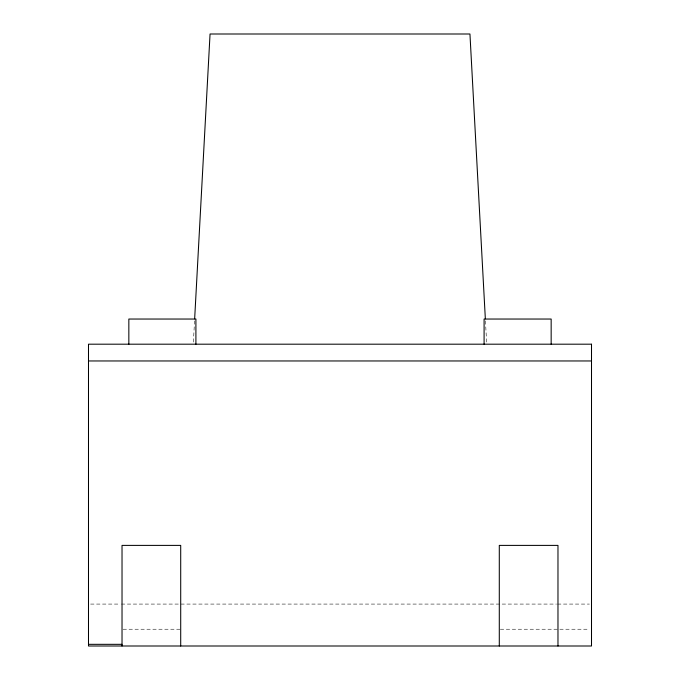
<?xml version="1.0" encoding="UTF-8"?>
<svg xmlns="http://www.w3.org/2000/svg" width="680" height="680" viewBox="0 0 680 680"><rect width="100%" height="100%" fill="white"/><g stroke="black" fill="none" stroke-linecap="round" stroke-linejoin="round"><path stroke-width="0.51" stroke-dasharray="3.4 2.55" d="M193.4 342.074L194.548 320.9M90.618 604.078L120.326 604.078M121.388 604.078L556.486 604.078M557.549 604.078L589.381 604.078M123.071 629.229L180.71 629.229M500.335 629.229L589.407 629.229M485.452 320.9L486.6 342.074"/><path stroke-width="1.02" d="M194.658 318.784L210.052 34L469.948 34L485.341 318.784M88.493 360.961L591.506 360.961M88.493 644.325L122.026 644.325M557.974 646L557.974 545.394L499.29 545.394L499.29 646M551.157 344.19L551.157 319.039L484.092 319.039L484.092 344.19M195.908 344.19L195.908 319.039L128.843 319.039L128.843 344.19M180.71 646L180.71 545.394L122.026 545.394L122.026 646M591.506 344.19L88.493 344.19L88.493 646L591.506 646L591.506 344.19"/></g></svg>
